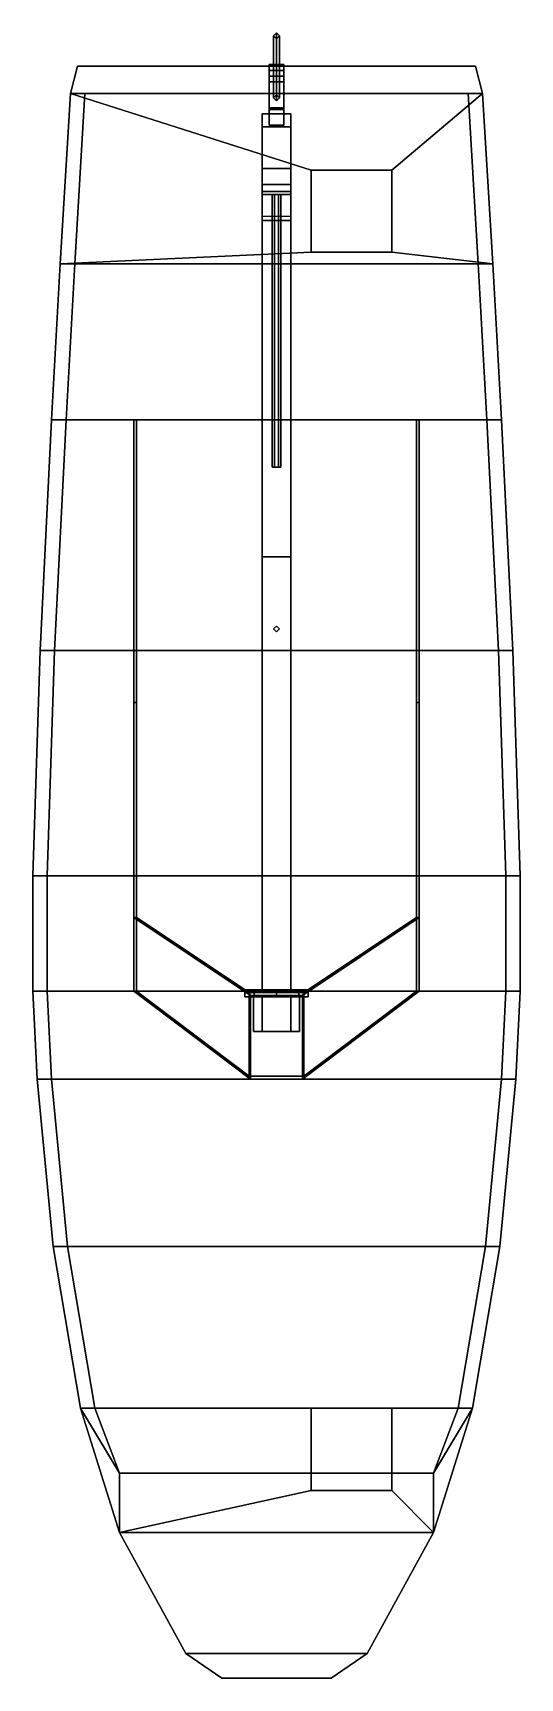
# Model space of a CAD drawing. Extents: x -1.7 to 1.7, y -5.5 to 5.9.
import ezdxf

# ---------------------------------------------------------------- set-up
doc = ezdxf.new("R2010")
doc.units = 0
doc.layers.get('0').update_dxf_attribs({"linetype": 'CONTINUOUS'})
doc.layers.add('SUPERSTRUCTURE', color=3, linetype='CONTINUOUS')

msp = doc.modelspace()

# ---------------------------------------------------------------- linework, layer by layer
for points in [[(0, 5.43, 1.21), (-0.02, 5.41, 1.21), (-0.02, 5.84, 2.44), (0, 5.86, 2.44)], [(0, 5.86, 2.44), (-0.02, 5.84, 2.44), (0, 5.82, 2.44), (0.02, 5.84, 2.44)], [(-0.02, 5.41, 1.21), (0, 5.39, 1.21), (0, 5.82, 2.44), (-0.02, 5.84, 2.44)], [(0.02, 5.41, 1.21), (0, 5.43, 1.21), (0, 5.86, 2.44), (0.02, 5.84, 2.44)], [(0, 5.39, 1.21), (0.02, 5.41, 1.21), (0.02, 5.84, 2.44), (0, 5.82, 2.44)], [(-1.43, 5.44), (-1.43, 5.44), (-1.43, 5.44, 1.21), (-1.38, 5.63, 1.21)], [(1.38, 5.63, 1.21), (1.43, 5.44), (-1.43, 5.44), (-1.38, 5.63, 1.21)], [(-1.38, 5.63, 1.21), (-1.43, 5.44, 1.21), (1.43, 5.44, 1.21), (1.38, 5.63, 1.21)], [(-0.05, 5.56, -0.58), (-0.05, 5.22, -0.58), (-0.05, 5.22, -0.25), (-0.05, 5.64, -0.25)], [(0.05, 5.64, -0.25), (0.05, 5.56, -0.58), (-0.05, 5.56, -0.58), (-0.05, 5.64, -0.25)], [(-0.05, 5.64, -0.25), (-0.05, 5.33, -0.25), (-0.05, 5.33, -0.15), (-0.05, 5.6, -0.19)], [(0.05, 5.6, -0.19), (0.05, 5.64, -0.25), (-0.05, 5.64, -0.25), (-0.05, 5.6, -0.19)], [(-0.05, 5.6, -0.19), (-0.05, 5.33, -0.15), (0.05, 5.33, -0.15), (0.05, 5.6, -0.19)], [(0.05, 5.22, -0.25), (0.05, 5.22, -0.58), (0.05, 5.56, -0.58), (0.05, 5.64, -0.25)], [(0.05, 5.33, -0.15), (0.05, 5.33, -0.25), (0.05, 5.64, -0.25), (0.05, 5.6, -0.19)], [(1.43, 5.44, 1.21), (1.43, 5.44), (1.43, 5.44), (1.38, 5.63, 1.21)], [(-0.05, 5.52, -0.64), (-0.05, 5.34, -0.71), (-0.05, 5.34, -0.58), (-0.05, 5.56, -0.58)], [(0.05, 5.56, -0.58), (0.05, 5.52, -0.64), (-0.05, 5.52, -0.64), (-0.05, 5.56, -0.58)], [(0.05, 5.52, -0.64), (0.05, 5.34, -0.71), (-0.05, 5.34, -0.71), (-0.05, 5.52, -0.64)], [(0.05, 5.34, -0.58), (0.05, 5.34, -0.71), (0.05, 5.52, -0.64), (0.05, 5.56, -0.58)], [(-1.43, 5.44, 1.21), (-1.43, 5.44), (-1.5, 4.26), (-1.5, 4.26, 1.23)], [(-1.43, 5.44), (-1.33, 5.44, -0.08), (-1.4, 4.26, -0.12), (-1.5, 4.26)], [(0.24, 4.34, 1.229), (0.24, 4.91, 1.219), (-1.43, 5.44, 1.21), (-1.5, 4.26, 1.23)], [(0.8, 4.91, 1.219), (1.43, 5.44, 1.21), (-1.43, 5.44, 1.21), (0.24, 4.91, 1.219)], [(1.43, 5.44), (1.33, 5.44, -0.08), (-1.33, 5.44, -0.08), (-1.43, 5.44)], [(-1.4, 4.26, -0.12), (-1.33, 5.44, -0.08), (1.33, 5.44, -0.08), (1.4, 4.26, -0.12)], [(1.5, 4.26, 1.23), (1.43, 5.44, 1.21), (0.8, 4.91, 1.219), (0.8, 4.34, 1.229)], [(1.4, 4.26, -0.12), (1.33, 5.44, -0.08), (1.43, 5.44), (1.5, 4.26)], [(1.5, 4.26), (1.43, 5.44), (1.43, 5.44, 1.21), (1.5, 4.26, 1.23)], [(-0.1, 5.3, -0.76), (-0.1, 4.56, -0.76), (-0.1, 4.81, -0.68), (-0.1, 5.21, -0.68)], [(0.1, 5.3, -0.76), (0.1, 4.56, -0.76), (-0.1, 4.56, -0.76), (-0.1, 5.3, -0.76)], [(0.1, 5.21, -0.68), (0.1, 5.3, -0.76), (-0.1, 5.3, -0.76), (-0.1, 5.21, -0.68)], [(0.05, 5.34, -0.58), (0.05, 5.22, -0.58), (-0.05, 5.22, -0.58), (-0.05, 5.34, -0.58)], [(-0.05, 5.34, -0.58), (-0.05, 5.34, -0.71), (0.05, 5.34, -0.71), (0.05, 5.34, -0.58)], [(-0.05, 5.33, -0.25), (-0.05, 5.22, -0.25), (0.05, 5.22, -0.25), (0.05, 5.33, -0.25)], [(-0.05, 5.33, -0.15), (-0.05, 5.33, -0.25), (0.05, 5.33, -0.25), (0.05, 5.33, -0.15)], [(0.1, 4.81, -0.68), (0.1, 4.56, -0.76), (0.1, 5.3, -0.76), (0.1, 5.21, -0.68)], [(-0.1, 5.21, -0.68), (-0.1, 4.81, -0.68), (0.1, 4.81, -0.68), (0.1, 5.21, -0.68)], [(-0.05, 5.22, -0.25), (-0.05, 5.22, -0.58), (0.05, 5.22, -0.58), (0.05, 5.22, -0.25)], [(0.1, 4.92, -0.41), (0.1, 4.76, -0.61), (-0.1, 4.76, -0.61), (-0.1, 4.92, -0.41)], [(-0.1, 4.92, -0.41), (-0.1, 4.76, -0.61), (-0.1, 4.74, -0.43), (-0.1, 4.92, -0.32)], [(0.1, 4.92, -0.32), (0.1, 4.92, -0.41), (-0.1, 4.92, -0.41), (-0.1, 4.92, -0.32)], [(-0.1, 4.92, -0.32), (-0.1, 4.74, -0.43), (-0.1, 4.74, -0.28), (-0.1, 4.811, -0.101)], [(0.1, 4.811, -0.101), (0.1, 4.92, -0.32), (-0.1, 4.92, -0.32), (-0.1, 4.811, -0.101)], [(0.1, 4.74, -0.43), (0.1, 4.76, -0.61), (0.1, 4.92, -0.41), (0.1, 4.92, -0.32)], [(0.1, 4.74, -0.28), (0.1, 4.74, -0.43), (0.1, 4.92, -0.32), (0.1, 4.811, -0.101)], [(-0.1, 4.811, -0.101), (-0.1, 4.74, -0.28), (-0.1, 4.588, -0.109), (-0.1, 4.811, -0.101)], [(-0.1, 4.81, -0.68), (-0.1, 4.81, -0.68), (-0.1, 4.56, -0.76), (-0.1, 4.76, -0.61)], [(0.1, 4.76, -0.61), (0.1, 4.81, -0.68), (-0.1, 4.81, -0.68), (-0.1, 4.76, -0.61)], [(0.1, 4.588, -0.109), (0.1, 4.74, -0.28), (0.1, 4.811, -0.101)], [(0.1, 4.56, -0.76), (0.1, 4.81, -0.68), (0.1, 4.81, -0.68), (0.1, 4.76, -0.61)], [(-0.1, 4.76, -0.61), (-0.1, 4.56, -0.76), (-0.1, 4.56, -0.61), (-0.1, 4.74, -0.43)], [(-0.1, 4.74, -0.43), (-0.1, 4.56, -0.61), (0.1, 4.56, -0.61), (0.1, 4.74, -0.43)], [(-0.1, 4.74, -0.28), (-0.1, 4.74, -0.43), (0.1, 4.74, -0.43), (0.1, 4.74, -0.28)], [(-0.1, 4.588, -0.109), (-0.1, 4.74, -0.28), (0.1, 4.74, -0.28), (0.1, 4.588, -0.109)], [(-0.015, 4.74, -0.334), (-0.03, 4.74, -0.36), (-0.03, 2.85, -0.22), (-0.015, 2.85, -0.194)], [(-0.03, 4.74, -0.36), (-0.015, 4.74, -0.386), (-0.015, 2.85, -0.246), (-0.03, 2.85, -0.22)], [(0.015, 4.74, -0.334), (-0.015, 4.74, -0.334), (-0.015, 2.85, -0.194), (0.015, 2.85, -0.194)], [(-0.015, 4.74, -0.386), (0.015, 4.74, -0.386), (0.015, 2.85, -0.246), (-0.015, 2.85, -0.246)], [(0.03, 4.74, -0.36), (0.015, 4.74, -0.334), (0.015, 2.85, -0.194), (0.03, 2.85, -0.22)], [(0.015, 4.74, -0.386), (0.03, 4.74, -0.36), (0.03, 2.85, -0.22), (0.015, 2.85, -0.246)], [(0.1, 4.56, -0.61), (0.1, 4.56, -0.76), (0.1, 4.76, -0.61), (0.1, 4.74, -0.43)], [(-0.1, 4.56, -0.76), (-0.1, -0.78, -0.62), (-0.1, 0.02, -0.57), (-0.1, 4.56, -0.61)], [(0.1, 4.56, -0.76), (0.1, -0.78, -0.62), (-0.1, -0.78, -0.62), (-0.1, 4.56, -0.76)], [(-0.1, 4.56, -0.61), (-0.1, 0.02, -0.57), (-0.1, 1.58, -0.43), (-0.1, 4.56, -0.61)], [(-0.1, 4.56, -0.61), (-0.1, 1.58, -0.43), (-0.1, 2.23, -0.41), (-0.1, 4.56, -0.61)], [(-0.1, 4.56, -0.61), (-0.1, 2.23, -0.41), (0.1, 2.23, -0.41), (0.1, 4.56, -0.61)], [(0.1, 0.02, -0.57), (0.1, -0.78, -0.62), (0.1, 4.56, -0.76), (0.1, 4.56, -0.61)], [(0.1, 1.58, -0.43), (0.1, 0.02, -0.57), (0.1, 4.56, -0.61)], [(0.1, 2.23, -0.41), (0.1, 1.58, -0.43), (0.1, 4.56, -0.61)], [(1.5, 4.26, 1.23), (0.8, 4.34, 1.229), (0.24, 4.34, 1.229), (-1.5, 4.26, 1.23)], [(-1.5, 4.26, 1.23), (-1.56, 3.18, 1.26), (1.56, 3.18, 1.26), (1.5, 4.26, 1.23)], [(-1.5, 4.26), (-1.56, 3.18), (-1.56, 3.18, 1.26), (-1.5, 4.26, 1.23)], [(-1.4, 4.26, -0.12), (-1.46, 3.18, -0.21), (-1.56, 3.18), (-1.5, 4.26)], [(1.4, 4.26, -0.12), (1.46, 3.18, -0.21), (-1.46, 3.18, -0.21), (-1.4, 4.26, -0.12)], [(1.56, 3.18), (1.46, 3.18, -0.21), (1.4, 4.26, -0.12), (1.5, 4.26)], [(1.56, 3.18, 1.26), (1.56, 3.18), (1.5, 4.26), (1.5, 4.26, 1.23)], [(-0.99, 1.58, 1.26), (-0.99, 3.18, 1.26), (-1.56, 3.18, 1.26), (-1.64, 1.58, 1.26)], [(-1.56, 3.18, 1.26), (-1.56, 3.18), (-1.64, 1.58), (-1.64, 1.58, 1.26)], [(-1.56, 3.18), (-1.46, 3.18, -0.21), (-1.54, 1.58, -0.43), (-1.64, 1.58)], [(-1.54, 1.58, -0.43), (-1.46, 3.18, -0.21), (1.46, 3.18, -0.21), (1.54, 1.58, -0.43)], [(1.64, 1.58, 1.26), (1.56, 3.18, 1.26), (0.99, 3.18, 1.26), (0.99, 1.58, 1.26)], [(1.54, 1.58, -0.43), (1.46, 3.18, -0.21), (1.56, 3.18), (1.64, 1.58)], [(1.64, 1.58), (1.56, 3.18), (1.56, 3.18, 1.26), (1.64, 1.58, 1.26)], [(-0.1, 2.23, -0.41), (-0.1, 1.58, -0.43), (-0.1, 2.23, -0.341), (-0.1, 2.23, -0.41)], [(-0.1, 2.23, -0.41), (-0.1, 2.23, -0.341), (0.1, 2.23, -0.341), (0.1, 2.23, -0.41)], [(0.1, 2.23, -0.341), (0.1, 1.58, -0.43), (0.1, 2.23, -0.41)], [(0, 1.75, 0.28), (-0.02, 1.73, 0.28), (-0.02, 1.73, 1.67), (0, 1.75, 1.67)], [(-0.02, 1.73, 0.28), (0, 1.71, 0.28), (0, 1.71, 1.67), (-0.02, 1.73, 1.67)], [(0.02, 1.73, 0.28), (0, 1.75, 0.28), (0, 1.75, 1.67), (0.02, 1.73, 1.67)], [(0, 1.71, 0.28), (0.02, 1.73, 0.28), (0.02, 1.73, 1.67), (0, 1.71, 1.67)], [(-1.64, 1.58, 1.26), (-1.69, 0.02, 1.26), (-0.99, 0.02, 1.26), (-0.99, 1.58, 1.26)], [(-1.64, 1.58), (-1.69, 0.02), (-1.69, 0.02, 1.26), (-1.64, 1.58, 1.26)], [(-1.54, 1.58, -0.43), (-1.59, 0.02, -0.57), (-1.69, 0.02), (-1.64, 1.58)], [(-1.59, 0.02, -0.57), (-1.54, 1.58, -0.43), (1.54, 1.58, -0.43), (1.59, 0.02, -0.57)], [(0.99, 1.58, 1.26), (0.99, 0.02, 1.26), (1.69, 0.02, 1.26), (1.64, 1.58, 1.26)], [(1.69, 0.02), (1.59, 0.02, -0.57), (1.54, 1.58, -0.43), (1.64, 1.58)], [(1.69, 0.02, 1.26), (1.69, 0.02), (1.64, 1.58), (1.64, 1.58, 1.26)], [(-0.99, -0.78, 1.28), (-0.99, 0.02, 1.26), (-1.69, 0.02, 1.26), (-1.69, -0.78, 1.28)], [(-1.69, 0.02, 1.26), (-1.69, 0.02), (-1.69, -0.78), (-1.69, -0.78, 1.28)], [(-1.69, 0.02), (-1.59, 0.02, -0.57), (-1.59, -0.78, -0.62), (-1.69, -0.78)], [(-1.59, -0.78, -0.62), (-1.59, 0.02, -0.57), (1.59, 0.02, -0.57), (1.59, -0.78, -0.62)], [(1.69, -0.78, 1.28), (1.69, 0.02, 1.26), (0.99, 0.02, 1.26), (0.99, -0.78, 1.28)], [(1.59, -0.78, -0.62), (1.59, 0.02, -0.57), (1.69, 0.02), (1.69, -0.78)], [(1.69, -0.78), (1.69, 0.02), (1.69, 0.02, 1.26), (1.69, -0.78, 1.28)], [(-1.69, -0.78, 1.28), (-1.69, -0.78), (-1.66, -1.39), (-1.66, -1.39, 1.3)], [(-0.18, -1.39, 1.3), (-0.99, -0.78, 1.28), (-1.69, -0.78, 1.28), (-1.66, -1.39, 1.3)], [(-1.69, -0.78), (-1.59, -0.78, -0.62), (-1.56, -1.39, -0.62), (-1.66, -1.39)], [(-1.56, -1.39, -0.62), (-1.59, -0.78, -0.62), (1.59, -0.78, -0.62), (1.56, -1.39, -0.62)], [(1.66, -1.39, 1.3), (1.69, -0.78, 1.28), (0.99, -0.78, 1.28), (0.18, -1.39, 1.3)], [(1.56, -1.39, -0.62), (1.59, -0.78, -0.62), (1.69, -0.78), (1.66, -1.39)], [(1.66, -1.39), (1.69, -0.78), (1.69, -0.78, 1.28), (1.66, -1.39, 1.3)], [(-1.66, -1.39, 1.3), (-1.55, -2.55, 1.29), (1.55, -2.55, 1.29), (1.66, -1.39, 1.3)], [(-1.66, -1.39), (-1.55, -2.55), (-1.55, -2.55, 1.29), (-1.66, -1.39, 1.3)], [(-1.56, -1.39, -0.62), (-1.45, -2.55, -0.53), (-1.55, -2.55), (-1.66, -1.39)], [(1.56, -1.39, -0.62), (1.45, -2.55, -0.53), (-1.45, -2.55, -0.53), (-1.56, -1.39, -0.62)], [(1.55, -2.55), (1.45, -2.55, -0.53), (1.56, -1.39, -0.62), (1.66, -1.39)], [(1.55, -2.55, 1.29), (1.55, -2.55), (1.66, -1.39), (1.66, -1.39, 1.3)], [(1.36, -3.67, 1.28), (1.55, -2.55, 1.29), (-1.55, -2.55, 1.29), (-1.36, -3.67, 1.28)], [(-1.55, -2.55, 1.29), (-1.55, -2.55), (-1.36, -3.67), (-1.36, -3.67, 1.28)], [(-1.55, -2.55), (-1.45, -2.55, -0.53), (-1.26, -3.67, -0.23), (-1.36, -3.67)], [(-1.26, -3.67, -0.23), (-1.45, -2.55, -0.53), (1.45, -2.55, -0.53), (1.26, -3.67, -0.23)], [(1.26, -3.67, -0.23), (1.45, -2.55, -0.53), (1.55, -2.55), (1.36, -3.67)], [(1.36, -3.67), (1.55, -2.55), (1.55, -2.55, 1.29), (1.36, -3.67, 1.28)], [(-1.36, -3.67), (-1.09, -4.12), (-1.09, -4.53, 1.27), (-1.36, -3.67, 1.28)], [(-1.26, -3.67, -0.23), (-1.09, -4.12), (-1.09, -4.12), (-1.36, -3.67)], [(-1.36, -3.67, 1.28), (-1.09, -4.53, 1.27), (0.24, -4.24, 1.273), (0.24, -3.67, 1.28)], [(1.26, -3.67, -0.23), (1.09, -4.12), (-1.09, -4.12), (-1.26, -3.67, -0.23)], [(0.8, -3.67, 1.28), (0.8, -4.24, 1.273), (1.09, -4.53, 1.27), (1.36, -3.67, 1.28)], [(1.09, -4.53, 1.27), (1.09, -4.12), (1.36, -3.67), (1.36, -3.67, 1.28)], [(1.09, -4.12), (1.09, -4.12), (1.26, -3.67, -0.23), (1.36, -3.67)], [(1.09, -4.12), (1.09, -4.53, 0.22), (-1.09, -4.53, 0.22), (-1.09, -4.12)], [(-1.09, -4.12), (-1.09, -4.53, 0.22), (-1.09, -4.53, 1.27)], [(1.09, -4.53, 1.27), (1.09, -4.53, 1.27), (1.09, -4.53, 0.22), (1.09, -4.12)], [(0.24, -4.24, 1.273), (-1.09, -4.53, 1.27), (1.09, -4.53, 1.27), (0.8, -4.24, 1.273)], [(-0.63, -5.37, 0.74), (-1.09, -4.53, 0.22), (1.09, -4.53, 0.22), (0.63, -5.37, 0.74)], [(0.63, -5.37, 1.26), (1.09, -4.53, 1.27), (-1.09, -4.53, 1.27), (-0.63, -5.37, 1.26)], [(-1.09, -4.53, 1.27), (-1.09, -4.53, 0.22), (-0.63, -5.37, 0.74), (-0.63, -5.37, 1.26)], [(0.63, -5.37, 0.74), (1.09, -4.53, 0.22), (1.09, -4.53, 1.27), (0.63, -5.37, 1.26)], [(0.63, -5.37, 0.74), (0.38, -5.54, 0.93), (-0.38, -5.54, 0.93), (-0.63, -5.37, 0.74)], [(-0.63, -5.37, 1.26), (-0.38, -5.54, 1.26), (0.38, -5.54, 1.26), (0.63, -5.37, 1.26)], [(-0.63, -5.37, 0.74), (-0.38, -5.54, 0.93), (-0.38, -5.54, 1.26), (-0.63, -5.37, 1.26)], [(0.38, -5.54, 1.26), (0.38, -5.54, 0.93), (0.63, -5.37, 0.74), (0.63, -5.37, 1.26)], [(-0.38, -5.54, 1.26), (-0.38, -5.54, 0.93), (0.38, -5.54, 0.93), (0.38, -5.54, 1.26)]]:
    msp.add_3dface(points)
at = {"layer": 'SUPERSTRUCTURE'}
for points in [[(0.24, 4.91, 1.219), (0.24, 4.34, 1.229), (0.24, 4.34, 1.26), (0.24, 4.91, 1.26)], [(0.8, 4.91, 1.26), (0.8, 4.91, 1.219), (0.24, 4.91, 1.219), (0.24, 4.91, 1.26)], [(0.24, 4.91, 1.26), (0.24, 4.34, 1.26), (0.8, 4.34, 1.26), (0.8, 4.91, 1.26)], [(0.8, 4.34, 1.26), (0.8, 4.34, 1.229), (0.8, 4.91, 1.219), (0.8, 4.91, 1.26)], [(0.24, 4.34, 1.26), (0.24, 4.34, 1.229), (0.8, 4.34, 1.229), (0.8, 4.34, 1.26)], [(-0.99, 3.18, 1.26), (-0.99, 0.02, 1.26), (-0.99, 1.22, 1.48), (-0.99, 3.18, 1.48)], [(-0.97, 3.18, 1.48), (-0.97, 3.18, 1.26), (-0.99, 3.18, 1.26), (-0.99, 3.18, 1.48)], [(-0.99, 3.18, 1.48), (-0.99, 1.22, 1.48), (-0.97, 1.22, 1.48), (-0.97, 3.18, 1.48)], [(-0.97, 1.22, 1.48), (-0.97, 0.02, 1.26), (-0.97, 3.18, 1.26), (-0.97, 3.18, 1.48)], [(-0.97, 3.18, 0.28), (-0.97, -0.78, 0.28), (0.97, -0.78, 0.28), (0.97, 3.18, 0.28)], [(-0.97, 3.18, 1.26), (-0.97, 3.18, 0.28), (0.97, 3.18, 0.28), (0.97, 3.18, 1.26)], [(-0.97, 3.18, 1.26), (-0.97, 0.02, 1.26), (-0.97, -0.78, 0.28), (-0.97, 3.18, 0.28)], [(0.97, 3.18, 1.26), (0.97, 0.02, 1.26), (0.97, 1.22, 1.48), (0.97, 3.18, 1.48)], [(0.97, 3.18, 1.48), (0.97, 1.22, 1.48), (0.99, 1.22, 1.48), (0.99, 3.18, 1.48)], [(0.99, 3.18, 1.48), (0.99, 3.18, 1.26), (0.97, 3.18, 1.26), (0.97, 3.18, 1.48)], [(0.97, 3.18, 0.28), (0.97, -0.78, 0.28), (0.97, 0.02, 1.26), (0.97, 3.18, 1.26)], [(0.99, 1.22, 1.48), (0.99, 0.02, 1.26), (0.99, 3.18, 1.26), (0.99, 3.18, 1.48)], [(-0.99, 1.22, 1.48), (-0.99, 0.02, 1.26), (-0.99, 0.02, 2.07), (-0.99, 1.22, 2.05)], [(-0.97, 1.22, 2.05), (-0.97, 1.22, 1.48), (-0.99, 1.22, 1.48), (-0.99, 1.22, 2.05)], [(-0.99, 1.22, 2.05), (-0.99, 0.02, 2.07), (-0.97, 0.02, 2.07), (-0.97, 1.22, 2.05)], [(-0.97, 0.02, 2.07), (-0.97, 0.02, 1.26), (-0.97, 1.22, 1.48), (-0.97, 1.22, 2.05)], [(0.97, 1.22, 1.48), (0.97, 0.02, 1.26), (0.97, 0.02, 2.07), (0.97, 1.22, 2.05)], [(0.99, 1.22, 2.05), (0.99, 1.22, 1.48), (0.97, 1.22, 1.48), (0.97, 1.22, 2.05)], [(0.97, 1.22, 2.05), (0.97, 0.02, 2.07), (0.99, 0.02, 2.07), (0.99, 1.22, 2.05)], [(0.99, 0.02, 2.07), (0.99, 0.02, 1.26), (0.99, 1.22, 1.48), (0.99, 1.22, 2.05)], [(-0.99, 0.02, 1.26), (-0.99, -0.78, 1.28), (-0.99, -0.27, 1.9), (-0.99, 0.02, 1.26)], [(-0.99, 0.02, 1.26), (-0.99, -0.27, 1.9), (-0.99, -0.27, 2.07), (-0.99, 0.02, 2.07)], [(-0.99, 0.02, 2.07), (-0.99, -0.27, 2.07), (-0.97, -0.27, 2.07), (-0.97, 0.02, 2.07)], [(-0.97, -0.27, 1.9), (-0.97, -0.78, 1.28), (-0.97, 0.02, 1.26)], [(-0.97, -0.27, 2.07), (-0.97, -0.27, 1.9), (-0.97, 0.02, 1.26), (-0.97, 0.02, 2.07)], [(-0.97, -0.78, 0.28), (-0.97, 0.02, 1.26), (-0.97, -0.78, 1.28), (-0.97, -0.78, 0.28)], [(0.97, 0.02, 1.26), (0.97, -0.27, 1.9), (0.97, -0.27, 2.07), (0.97, 0.02, 2.07)], [(0.97, 0.02, 1.26), (0.97, -0.78, 1.28), (0.97, -0.27, 1.9), (0.97, 0.02, 1.26)], [(0.97, 0.02, 2.07), (0.97, -0.27, 2.07), (0.99, -0.27, 2.07), (0.99, 0.02, 2.07)], [(0.97, -0.78, 0.28), (0.97, -0.78, 1.28), (0.97, 0.02, 1.26), (0.97, -0.78, 0.28)], [(0.99, -0.27, 2.07), (0.99, -0.27, 1.9), (0.99, 0.02, 1.26), (0.99, 0.02, 2.07)], [(0.99, -0.27, 1.9), (0.99, -0.78, 1.28), (0.99, 0.02, 1.26)], [(-0.99, -0.78, 1.28), (-0.18, -1.39, 1.3), (-0.18, -0.81, 2.07), (-0.99, -0.27, 1.9)], [(-0.99, -0.27, 1.9), (-0.18, -0.81, 2.07), (-0.18, -0.81, 2.07), (-0.99, -0.27, 2.07)], [(-0.99, -0.27, 2.07), (-0.18, -0.81, 2.07), (-0.19, -0.79, 2.07), (-0.97, -0.27, 2.07)], [(-0.19, -0.79, 2.07), (-0.19, -1.37, 1.3), (-0.97, -0.78, 1.28), (-0.97, -0.27, 1.9)], [(-0.19, -0.79, 2.07), (-0.19, -0.79, 2.07), (-0.97, -0.27, 1.9), (-0.97, -0.27, 2.07)], [(0.18, -0.81, 2.07), (0.18, -1.39, 1.3), (0.99, -0.78, 1.28), (0.99, -0.27, 1.9)], [(0.18, -0.81, 2.07), (0.18, -0.81, 2.07), (0.99, -0.27, 1.9), (0.99, -0.27, 2.07)], [(0.97, -0.27, 2.07), (0.19, -0.79, 2.07), (0.18, -0.81, 2.07), (0.99, -0.27, 2.07)], [(0.97, -0.78, 1.28), (0.19, -1.37, 1.3), (0.19, -0.79, 2.07), (0.97, -0.27, 1.9)], [(0.97, -0.27, 1.9), (0.19, -0.79, 2.07), (0.19, -0.79, 2.07), (0.97, -0.27, 2.07)], [(-0.97, -0.78, 0.28), (-0.19, -1.37, 0.28), (0.19, -1.37, 0.28), (0.97, -0.78, 0.28)], [(-0.97, -0.78, 0.28), (-0.97, -0.78, 1.28), (-0.19, -1.37, 1.3), (-0.19, -1.37, 0.28)], [(-0.156, -0.77, 1.576), (-0.22, -0.77, 1.42), (-0.22, -0.82, 1.42), (-0.156, -0.82, 1.576)], [(-0.22, -0.77, 1.42), (-0.156, -0.77, 1.264), (-0.156, -0.82, 1.264), (-0.22, -0.82, 1.42)], [(0.156, -0.77, 1.576), (-0.22, -0.77, 1.42), (-0.156, -0.77, 1.576), (0, -0.77, 1.64)], [(0.22, -0.77, 1.42), (-0.156, -0.77, 1.264), (-0.22, -0.77, 1.42), (0.156, -0.77, 1.576)], [(0.19, -0.79, 2.07), (0.19, -1.37, 1.3), (-0.19, -1.37, 1.3), (-0.19, -0.79, 2.07)], [(-0.18, -0.81, 2.07), (0.18, -0.81, 2.07), (0.19, -0.79, 2.07), (-0.19, -0.79, 2.07)], [(0, -0.77, 1.64), (-0.156, -0.77, 1.576), (-0.156, -0.82, 1.576), (0, -0.82, 1.64)], [(-0.156, -0.77, 1.264), (0, -0.77, 1.2), (0, -0.82, 1.2), (-0.156, -0.82, 1.264)], [(0.156, -0.77, 1.264), (0, -0.77, 1.2), (-0.156, -0.77, 1.264), (0.22, -0.77, 1.42)], [(0.156, -0.77, 1.576), (0, -0.77, 1.64), (0, -0.82, 1.64), (0.156, -0.82, 1.576)], [(0, -0.77, 1.2), (0.156, -0.77, 1.264), (0.156, -0.82, 1.264), (0, -0.82, 1.2)], [(0.22, -0.77, 1.42), (0.156, -0.77, 1.576), (0.156, -0.82, 1.576), (0.22, -0.82, 1.42)], [(0.156, -0.77, 1.264), (0.22, -0.77, 1.42), (0.22, -0.82, 1.42), (0.156, -0.82, 1.264)], [(0.19, -1.37, 0.28), (0.19, -1.37, 1.3), (0.97, -0.78, 1.28), (0.97, -0.78, 0.28)], [(-0.18, -1.39, 1.3), (0.18, -1.39, 1.3), (0.18, -0.81, 2.07), (-0.18, -0.81, 2.07)], [(-0.16, -0.82, 0.28), (-0.16, -1.06, 0.28), (-0.16, -1.06, 1.42), (-0.16, -0.82, 1.42)], [(0.16, -0.82, 1.42), (0.16, -0.82, 0.28), (-0.16, -0.82, 0.28), (-0.16, -0.82, 1.42)], [(0.1, -0.82, 1.57), (0.16, -0.82, 1.42), (-0.16, -0.82, 1.42), (-0.1, -0.82, 1.57)], [(-0.16, -0.82, 1.42), (-0.16, -1.06, 1.42), (-0.1, -1.06, 1.57), (-0.1, -0.82, 1.57)], [(-0.1, -0.82, 1.57), (-0.1, -1.06, 1.57), (0.1, -1.06, 1.57), (0.1, -0.82, 1.57)], [(0.1, -1.06, 1.57), (0.16, -1.06, 1.42), (0.16, -0.82, 1.42), (0.1, -0.82, 1.57)], [(0.16, -1.06, 1.42), (0.16, -1.06, 0.28), (0.16, -0.82, 0.28), (0.16, -0.82, 1.42)], [(-0.16, -1.06, 1.42), (-0.16, -1.06, 0.28), (0.16, -1.06, 0.28), (0.16, -1.06, 1.42)], [(-0.1, -1.06, 1.57), (-0.16, -1.06, 1.42), (0.16, -1.06, 1.42), (0.1, -1.06, 1.57)], [(-0.19, -1.37, 0.28), (-0.19, -1.37, 1.3), (0.19, -1.37, 1.3), (0.19, -1.37, 0.28)], [(0.8, -3.67, 1.3), (0.8, -3.67, 1.28), (0.24, -3.67, 1.28), (0.24, -3.67, 1.3)], [(0.24, -3.67, 1.28), (0.24, -4.24, 1.273), (0.24, -4.24, 1.3), (0.24, -3.67, 1.3)], [(0.24, -3.67, 1.3), (0.24, -4.24, 1.3), (0.8, -4.24, 1.3), (0.8, -3.67, 1.3)], [(0.8, -4.24, 1.3), (0.8, -4.24, 1.273), (0.8, -3.67, 1.28), (0.8, -3.67, 1.3)], [(0.24, -4.24, 1.3), (0.24, -4.24, 1.273), (0.8, -4.24, 1.273), (0.8, -4.24, 1.3)]]:
    msp.add_3dface(points, dxfattribs=at)

doc.saveas('drawing.dxf')
